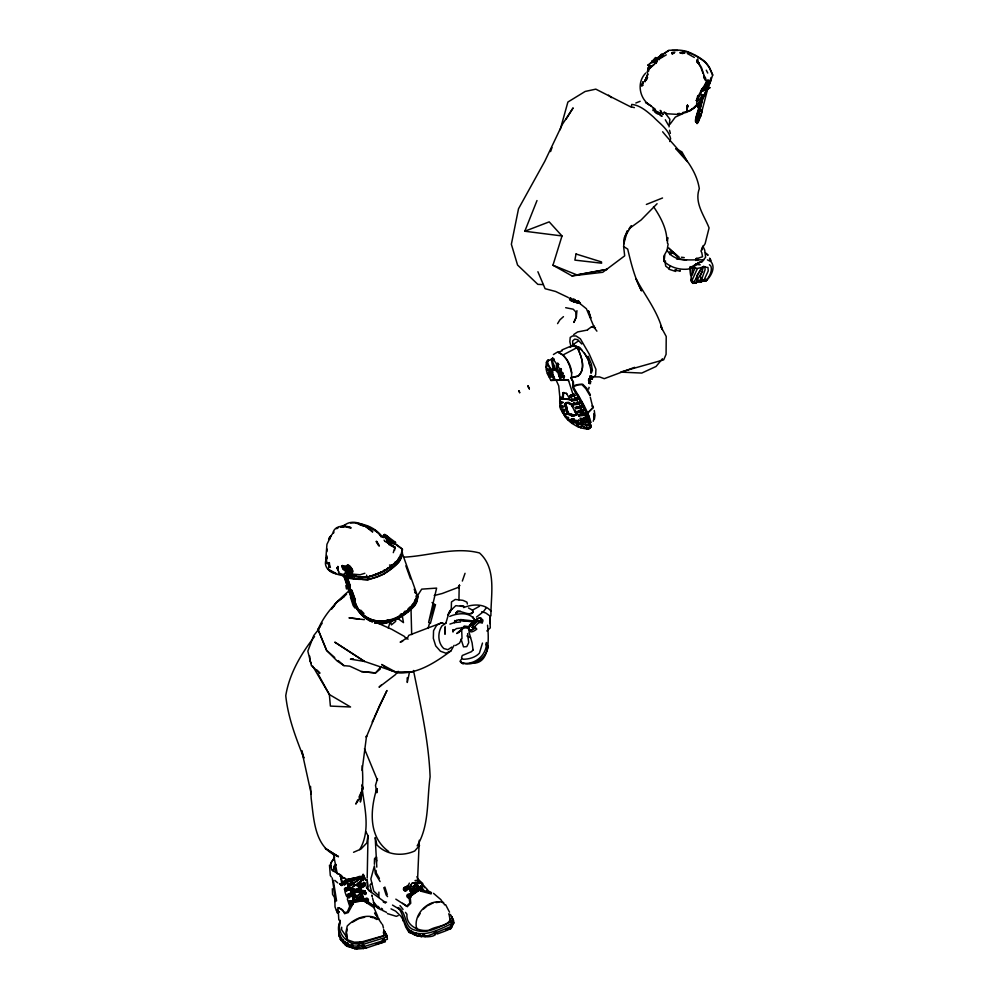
<?xml version="1.0" encoding="UTF-8"?>
<svg xmlns="http://www.w3.org/2000/svg" width="999" height="999" viewBox="0 0 999 999"><rect width="100%" height="100%" fill="white"/><g stroke="black" fill="none" stroke-linecap="round" stroke-linejoin="round"><path stroke-width="1.5" d="M378.883 897.164L378.896 892.119M404.595 888.898C405.369 891.97 411.051 886.425 411.276 884.24M349.188 896.515L347.989 897.289L348.239 895.092M376.611 860.539L376.635 857.117M366.034 893.568L364.835 891.033L363.424 891.52M365.946 831.792L368.007 835.751L367.195 878.034M473.064 650.174L472.102 642.844L468.893 631.78M348.576 897.239L361.65 887.949M360.826 877.159A2.098 0.862 56.4 0 0 361.413 879.095L361.913 879.744A2.098 0.862 56.4 0 0 363.286 880.431L363.062 878.72M704.77 88.249L704.894 87.575L702.097 91.021L701.198 90.522L706.718 81.843M589.535 382.979C588.536 384.727 591.221 379.895 588.911 383.266L589.972 383.341M589.772 383.466L589.71 383.179M354.907 885.089L362.075 886.937L364.548 885.926M552.934 370.542L551.423 372.365L552.672 370.105M556.593 363.936L557.779 363.299L556.843 369.892L555.719 370.592L556.593 363.936L554.245 360.651L552.41 359.815L553.683 358.728L552.609 358.142L551.298 359.303L553.321 370.017L555.057 369.255M581.955 414.11L581.98 412.262L584.253 410.227L583.678 409.14L582.005 410.839L576.748 411.426L577.385 412.737L581.98 412.262M582.005 410.839L581.243 407.979L582.529 406.406L581.893 405.294L580.631 406.718L574.937 407.38L575.636 408.603L581.243 407.979M360.864 884.14L361.089 879.12L359.99 876.21M380.769 536.65L383.429 537.487L385.527 535.739M420.816 887.474L421.765 889.035L422.427 888.735L420.741 886.101L420.392 887.636M383.628 929.707C387.624 936.7 386.9 934.927 387.412 939.26L384.24 940.259L383.179 942.382L376.148 943.568M364.298 891.458L365.035 890.871L350.449 888.573L356.044 889.759M490.909 615.908C490.721 595.042 497.015 568.656 479.508 552.959C454.632 546.416 428.721 556.093 403.521 557.18M368.219 577.847C368.544 579.083 367.332 577.834 368.519 578.458M343.281 882.666C343.469 880.881 346.403 880.731 346.004 882.829M364.398 891.857L364.523 891.058L358.841 890.271M655.444 61.463L655.581 57.555L657.729 58.641L655.444 61.451L653.821 61.838M589.46 382.605L589.335 383.391L590.521 383.616M690.496 267.807C691.97 284.365 689.385 270.741 690.109 266.583M333.329 870.766L334.603 865.084M589.947 427.46L591.046 426.91C588.299 412.287 578.371 400.174 572.964 386.488L573.001 381.818L570.891 377.872L578.209 376.211C586.138 368.668 581.443 356.256 577.422 347.889L573.151 345.117L570.279 347.377M360.764 793.181L360.389 802.047C363.024 789.984 363.174 778.096 362.137 765.684M561.026 405.182C557.242 409.041 569.13 407.093 559.752 405.382L560.389 400.949M561.126 397.04L559.815 398.589L559.677 401.448C563.274 401.66 562.812 404.92 559.702 402.797M449.912 624.088L454.545 622.577L454.707 620.504M588.361 380.07L591.008 381.843L588.811 381.78C590.484 383.329 589.26 380.307 589.497 382.292M697.577 63.099L697.801 58.891M419.268 840.259L417.619 878.745M697.252 62.338L697.402 59.54M341.695 927.209L341.558 929.632L346.753 937.287M352.21 884.552L347.502 883.678L347.153 881.33M580.444 303.471L578.783 303.122L578.858 301.735M577.822 301.536L577.747 302.897L576.011 302.522L579.245 302.759M692.707 267.657L692.544 274.713M697.814 119.98L697.789 120.991L701.223 114.323L698.151 121.066L697.889 118.893L703.284 96.379M345.854 585.551L346.466 588.985M347.065 889.497L346.016 890.296L345.429 889.122M348.027 889.51L346.466 891.408L344.455 889.435L345.342 887.674L347.802 888.773M402.522 549.512L401.498 554.632A37.65 18.856 -20.3 0 1 398.826 559.577A49.438 24.763 -20.3 0 1 392.07 565.809L391.883 565.958A49.126 24.6 -20.3 0 1 384.69 570.966L383.504 571.678A37.65 18.856 -20.3 0 1 375.699 575.024L366.845 577.709L342.732 575.611L345.005 573.201L348.551 573.663L348.738 572.539L345.055 569.867M402.447 552.459L401.461 557.342A36.726 18.394 -20.3 0 1 398.863 562.15A48.626 24.351 -20.3 0 1 383.916 573.963M346.228 578.059L355.194 602.21C365.447 634.477 410.901 620.741 417.12 594.817L402.023 552.547M346.491 577.847L355.032 602.422C361.451 621.341 384.64 627.097 400.05 615.621C407.305 610.926 418.032 603.821 417.12 594.817M417.669 596.353L417.195 599.537M418.094 596.266L416.783 601.947A36.289 18.169 -20.3 0 1 414.51 605.956A48.626 24.351 -20.3 0 1 399.563 617.757M450.162 920.841L451.81 923.538L453.271 922.277L453.621 920.653L451.623 916.483L451.798 917.831M444.78 631.53L445.179 626.373M348.089 897.277L347.952 895.004M364.91 883.715C361.338 883.341 361.051 889.26 364.76 885.838L364.91 883.715L363.062 883.428L364.235 883.74L362.15 884.814L357.567 883.591M702.26 95.492L698.426 100.849L697.364 101.086L696.44 100.612L698.713 96.965L696.415 100.512L697.04 100.924L698.264 97.215L696.415 100.512L697.876 95.592L697.752 96.366M377.16 788.598L376.835 792.744L375.499 785.364L377.485 778.708M404.67 888.623L405.269 887.549M392.07 567.694L391.408 566.895M706.892 84.241L707.667 82.018A7.268 1.573 -60.8 0 0 707.504 81.468L706.892 81.743M697.215 123.564L696.615 120.904L703.396 95.979C698.176 109.99 693.019 139.148 702.272 111.026L701.86 109.79M339.548 925.374L339.997 920.154M363.686 886.413A1.961 0.937 -89.6 0 0 364.623 885.539L364.348 883.416L363.698 884.839M346.928 942.994L347.714 946.44L355.219 948.738L348.788 946.353L348.064 943.281L346.928 942.994L347.714 946.44L346.765 946.09L345.629 945.216L344.817 941.657M576.947 310.652L576.348 316.858L573.901 322.377L576.348 316.858L575.711 311.825L573.201 309.203L565.684 307.704M364.71 891.745L364.585 891.245M376.461 862.149L376.598 860.426M326.873 551.66L327.123 549.088M537 200.549L524.8 231.244L549.2 221.865L562 235.951L552.959 265.235L571.952 275.886L602.709 272.302L624.687 255.844L623.626 246.553L624.587 237.225L627.222 230.919M664.747 255.432L664.085 261.376C670.267 267.42 679.545 270.042 688.049 269.118C693.343 268.044 696.503 262.749 701.71 261.863L705.619 257.28L704.707 250.112L702.772 245.966M473.676 628.596C477.51 626.773 470.217 628.92 472.527 626.286A6.194 2.06 -44 0 1 476.436 621.74L477.934 620.679L480.744 621.066L481.118 620.142A8.242 2.747 -44 0 0 476.261 619.63A8.242 2.747 -44 0 0 468.906 628.184A8.242 2.747 -44 0 0 473.763 628.696M472.452 627.322L472.839 626.273A5.869 1.948 -44 0 1 476.535 621.977L477.934 620.679M551.423 372.365L545.879 367.22L546.428 362.275L547.827 360.139L548.638 360.664M557.854 370.766L558.004 369.43M669.043 126.873L669.892 119.218L664.447 112.175M343.094 568.194L343.044 567.057A1.661 0.787 51.7 0 1 343.731 567.132L349.388 571.191L353.459 575.899L351.623 577.097L349.413 575.699L348.102 574.063L348.738 571.703L343.094 567.632A1.661 0.787 51.7 0 0 342.407 567.557L343.181 569.48L348.226 572.976L348.738 572.539M384.091 535.027L384.265 534.465A1.661 0.787 51.7 0 1 384.952 534.54L395.542 542.37L394.031 543.818L391.009 542.869L389.185 541.558L389.31 540.459M374.488 858.715L374.4 864.297M562.337 398.826L563.099 398.489L563.736 392.482L562.912 392.782L562.337 398.826L571.166 399.762L571.628 400.999L576.748 400.212L577.747 399.15L576.923 398.014L574.388 398.414M338.811 920.029L338.311 911.725M416.133 596.453L416.233 595.666M655.581 57.555L652.06 61.426L652.522 60.639M703.733 90.21L704.22 89.498M704.22 89.585L703.983 89.723M706.231 88.187L706.38 87.775M697.402 282.005L695.916 283.142L692.819 283.341C688.398 278.709 693.181 272.44 695.279 267.819M339.323 925.748L339.298 925.436M589.472 382.192L589.86 383.154M362.075 878.059C360.09 878.97 366.009 880.631 361.838 878.121L348.127 881.155L343.831 884.09L343.194 882.429L346.753 879.62L362.35 876.335L363.374 877.871L362.949 879.52M459.203 585.327L458.941 599.887M589.01 382.992L589.797 377.073M345.679 890.771L344.505 888.698L346.353 890.371L345.592 890.821L349.375 889.51L361.051 881.118L360.352 878.521L345.604 888.635M360.627 885.214L361.401 891.195M340.222 921.14C333.216 935.014 348.414 951.51 363.087 944.392L363.374 942.307L385.814 935.239L384.066 930.419M487.537 625.237C488.811 638.224 490.634 665.809 470.292 663.036M339.235 927.671L339.185 936.15L339.448 936.925L339.273 934.415L340.272 939.285L341.695 940.221L340.272 939.285M591.046 426.91L590.634 424.687M418.981 882.791L418.456 882.292L419.443 882.154L412.525 882.829M578.633 300.761L578.384 302.272L577.684 302.185L572.327 301.298L572.539 299.862M343.756 882.866L343.993 884.877M561.563 379.508L560.339 379.632L559.49 377.297L563.473 377.46L564.423 376.71L563.96 375.574L559.09 376.161L563.074 373.626L562.549 372.465L558.566 374.625L561.426 369.892L560.789 368.569L558.678 371.853L557.629 372.565L556.768 371.466L557.479 365.184L558.691 364.398M572.327 301.298L570.441 300.487L570.429 298.514M362.088 770.429L366.558 735.888L366.271 737.237L379.558 705.556L386.963 690.509L374.338 717.432M589.31 382.405L589.934 378.296M703.771 266.171L700.424 275.761L700.686 278.109L701.335 280.157L705.719 281.206C710.739 276.798 716.083 267.757 710.951 261.626L707.404 259.865M349.138 567.582L349.425 568.156A7.268 3.434 51.7 0 1 350.374 569.505A2.785 1.311 51.7 0 1 350.949 571.578L350.811 571.74A2.135 1.011 51.7 0 1 349.538 571.416L348.688 568.656A2.26 1.061 51.7 0 0 347.59 567.295L341.833 565.983L346.853 566.171A2.21 1.049 51.7 0 1 347.864 566.121A3.097 1.461 51.7 0 1 349.338 567.27L349.8 567.832A8.317 3.934 51.7 0 1 350.886 569.38A3.834 1.811 51.7 0 1 351.673 572.24L351.636 572.39A3.172 1.498 51.7 0 1 349.538 572.09L350.274 570.604L349.425 568.081A2.26 1.061 51.7 0 0 348.738 567.12M386.975 541.982L387.849 540.484L385.602 536.95A1.486 0.699 51.7 0 0 385.015 536.925M659.352 59.378L661.475 55.619M449.15 914.797L450.499 922.027C439.61 926.722 427.584 934.302 415.384 930.206C403.134 927.709 407.704 912.337 397.977 907.504C405.057 915.184 403.047 929.445 414.81 932.804M665.621 261.139L664.085 261.376L663.773 256.231L667.095 250.225L668.144 243.906M368.007 835.751L366.808 842.956L360.914 849.075L353.559 852.284M560.189 129.708L567.894 102.035L585.164 91.458L595.816 89.148L630.307 106.681L634.402 107.63M486.051 644.979L486.476 642.519C486.975 655.456 474.026 665.933 461.376 662.886L460.015 661.363L461.563 659.028M406.493 889.659C407.717 888.81 403.658 891.345 405.032 887.786L404.383 888.223L405.382 890.946L403.596 889.61L403.908 887.861L405.119 889.809L404.295 889.36L404.72 888.099M385.052 537.462L385.789 536.875M591.158 376.86L590.933 377.597M591.008 378.159L591.708 375.874L591.171 377.098M342.557 575.124L366.67 577.235L375.524 574.55A37.65 18.856 -20.3 0 0 383.341 571.203A49.438 24.763 -20.3 0 0 391.72 565.471L391.895 565.322A49.126 24.6 -20.3 0 0 397.864 559.927L398.651 559.09A37.238 18.644 -20.3 0 0 400.986 554.969L402.347 549.025L394.118 542.832M346.69 932.242L347.24 929.257M359.74 885.052L360.314 881.88M697.639 97.003L697.739 96.016M661.026 58.029L660.789 57.443M706.493 83.404C705.506 82.218 707.105 84.703 707.866 82.018M353.921 902.259L348.214 912.587L344.742 913.586L342.819 910.451L338.986 908.116M365.01 885.464L365.11 884.727A1.811 0.862 -89.6 0 0 364.747 882.916L363.986 882.517A2.11 1.011 -89.6 0 0 362.974 883.453L362.837 884.19A1.961 0.937 -89.6 0 0 363.261 886.213L363.624 886.488M459.39 585.264L458.853 587.999L459.54 585.314M664.647 262.3L664.884 261.151L665.709 266.109L668.206 268.069M330.632 863.598L334.478 857.304M631.243 106.868L631.768 104.408C640.272 105.257 647.277 111.663 653.533 117.033C659.877 123.751 668.368 129.046 670.616 138.586L669.805 141.546M698.239 117.32L698.588 115.747M409.278 673.126L407.28 682.479L407.18 677.846M376.723 788.773C370.142 810.164 368.356 836.95 388.698 851.51M662.025 57.38L662.187 56.531A7.268 1.573 -60.8 0 0 662.025 56.094L661.213 56.606L661.8 55.22A3.571 0.774 -60.8 0 1 662.787 54.758A8.816 1.898 -60.8 0 1 662.986 55.295A4.321 0.937 -60.8 0 1 662.812 56.331M340.01 921.89C336.151 934.664 350.849 948.788 363.374 942.307L355.057 942.457L348.139 940.084L346.553 938.198L345.941 932.204L347.252 926.023C355.082 917.694 368.756 912.611 378.996 919.642L381.905 923.963M696.84 116.771L696.578 120.392M337.887 911.076L339.21 911.862L337.887 911.076L337.425 913.161L335.027 906.93L334.89 901.485M590.259 377.285L592.132 379.108L592.844 377.41L591.133 376.373C588.623 381.918 593.019 375.512 589.797 376.273L591.346 376.498M701.036 99.076C702.222 100.812 692.232 123.539 696.503 122.228M387.999 542.482L395.017 547.19L393.294 552.659M394.568 550.412L395.017 547.19M641.62 85.852L643.031 81.706M450.424 919.205C447.552 926.672 435.439 925.961 429.245 930.169C419.443 932.142 405.781 925.811 406.943 914.26L405.469 912.349M401.735 554.932L401.099 557.167M574.437 390.509C569.23 384.84 579.033 384.215 582.679 384.228L586.675 388.249L590.397 394.93M486.913 650.474L488.086 645.516C487.887 657.979 471.366 668.331 460.839 662.012L463.111 663.748L460.839 662.012M445.791 623.401L449.1 612.25L451.848 608.878L449.138 613.361M701.061 251.76L702.197 247.315M642.881 82.505L642.007 85.852L643.106 82.193M654.058 64.523L651.086 66.908L648.076 65.222L652.035 61.751M647.227 72.253L648.963 65.609L647.464 72.49M648.526 71.379C650.736 60.127 651.573 70.804 648.401 67.757M651.086 66.908L657.055 61.938M698.363 95.954L701.61 89.81M702.097 91.021L706.643 83.816M701.398 99.163C702.597 100.799 692.582 123.739 696.877 122.29M697.552 115.285L698.713 110.852M699.487 107.88L700.649 103.421M706.842 81.793L707.28 80.607A3.571 0.774 -60.8 0 1 708.266 80.145A8.816 1.898 -60.8 0 1 708.453 80.682A4.321 0.937 -60.8 0 1 708.466 80.832M701.635 95.117L704.158 96.528L706.256 92.02M709.115 83.416L700.436 116.958M345.929 890.633L344.98 889.447M428.096 628.421L429.595 622.777M418.219 880.943L418.519 880.032L415.022 880.569M590.909 377.385L591.72 376.71M590.559 422.315L589.123 424.9L586.401 425.586L582.454 423.963L582.242 423.077L586.163 424.837C588.011 425.349 592.257 421.153 589.61 422.04M667.657 237.862L667.432 243.207M695.828 260.502L696.44 258.192M692.819 283.341L691.296 280.694L691.92 278.396M430.369 623.488L435.514 604.595M667.719 237.7L666.92 240.634C666.758 228.359 660.239 216.521 653.508 206.593M627.347 231.094L623.763 243.931L624.587 237.225L631.43 225.799L629.582 227.735M364.76 893.368L364.635 894.018M345.766 882.829C340.921 883.615 359.44 877.871 361.388 878.271L361.9 876.485L346.99 879.57L343.194 882.429M362.35 876.335L362.325 878.895L361.913 878.208M367.545 901.385L367.857 900.286L353.908 901.96M419.031 889.859L421.403 891.32L431.019 893.855L431.406 892.619L426.96 890.259M482.48 643.081L479.408 653.171C475.262 657.529 468.918 659.253 463.037 659.253L461.538 657.642L462.275 655.506L471.628 651.598L473.176 649.55M365.197 891.395A2.11 1.036 68.2 0 1 365.834 893.668L364.935 892.132M584.253 419.73L587.362 417.757L587.2 415.709L586.226 417.632L583.778 418.756L580.057 418.194L580.731 419.168L584.253 419.73L585.327 421.628L587.687 420.841L589.385 418.668L588.211 421.453L585.551 422.527L582.405 421.828L581.83 420.854L585.327 421.628M344.817 883.453C345.242 879.145 343.781 886.475 343.419 882.392M349.95 890.259L365.472 893.156L365.671 894.205A2.11 1.036 68.2 0 1 364.473 894.155L364.023 893.63A2.11 1.036 68.2 0 1 363.624 892.869M343.606 568.881L342.957 568.718M343.319 882.554L343.556 881.817A2.085 1.399 -81.4 0 1 345.017 880.793L345.492 881.031A1.973 1.311 -81.4 0 1 346.004 883.016L345.766 883.765A2.085 1.399 -81.4 0 1 344.305 884.777L343.256 883.328M345.167 883.241L345.142 882.179M709.677 81.831L711.051 77.51M388.236 628.021L390.522 621.003L391.396 624.912L395.654 621.39L395.604 618.344M351.436 902.497L350.199 903.108L350.137 901.56M699.775 115.06L700.162 113.911M465.047 573.301L462.337 581.056M351.673 571.053L351.548 571.153A2.135 1.011 51.7 0 1 350.274 570.829L349.513 571.378M347.977 895.279L348.151 894.317L353.746 891.208M366.883 901.498L367.257 900.411L354.083 901.91L350.075 903.745L348.938 902.247L353.746 900.186L366.945 899.125M701.535 90.572L701.073 91.059M349.5 896.44L348.139 896.977L349.076 896.727M644.78 81.506L647.714 73.851M415.372 599.425L415.322 599.587A36.151 18.107 -20.3 0 1 415.01 600.374M416.745 600.961L416.371 601.935A35.939 17.994 -20.3 0 1 415.147 604.32M406.406 889.597C404.333 890.658 406.593 889.285 405.781 890.234M456.268 613.723L456.993 611.625L455.606 613.398L457.904 611.788C462.949 610.714 468.893 616.395 473.201 612.15L472.539 610.189L468.469 607.941M410.701 896.965L411.65 894.23L410.264 897.589L410.751 903.258L407.367 906.543L395.829 899.15M415.834 882.929L413.948 886.563L416.446 886.288L417.37 883.615M646.64 79.62L646.915 78.896M550.574 151.586L552.01 147.577M711.288 79.433L704.158 96.528M709.665 84.041L712.749 74.838L709.627 67.795A37.65 28.609 14.2 0 0 705.119 61.776A49.438 37.562 14.2 0 0 696.403 55.819L696.166 55.694A49.126 37.325 14.2 0 0 687.587 51.736L686.238 51.249A37.238 28.297 14.2 0 0 679.245 50.137L668.768 50.287L655.981 58.779M645.129 81.506L647.964 74.163M333.491 533.204L333.991 531.992M645.079 81.643L647.027 76.299L645.304 80.045L646.877 77.872M348.114 566.096L347.39 566.683A1.486 0.699 51.7 0 1 347.889 566.645L349.051 567.694M385.077 537.35L387.038 538.411A7.58 3.571 51.7 0 1 388.136 539.722A3.084 1.461 51.7 0 1 388.773 542.032L388.599 542.245A2.435 1.149 51.7 0 1 387.15 541.87L387.15 541.87M416.108 886.475L417.082 883.89M359.727 849.625C370.741 830.669 364.672 808.703 362.125 788.248M659.877 56.718L655.282 62.912L656.181 63.412M436.088 930.618L437.212 933.978L444.455 931.343L450.786 928.658L452.347 924.187L451.186 928.096L447.777 928.845M334.503 867.369L334.94 866.27M400.162 555.432L400.487 554.632M327.173 558.029C322.178 564.922 328.659 572.552 335.814 573.638M481.031 620.042L480.744 621.066M480.719 619.442A8.579 2.86 -44 0 1 482.779 621.428L482.217 622.802L480.819 621.341L481.368 619.979A8.579 2.86 -44 0 0 476.311 619.442A8.579 2.86 -44 0 0 468.668 628.346A8.579 2.86 -44 0 0 473.713 628.883L475.412 627.634L476.81 629.095L475.124 630.332A8.579 2.86 -44 0 1 470.067 629.795M696.84 123.489L699.35 119.843M409.34 883.104L408.466 885.164L404.57 888.099M659.165 57.592L660.239 55.794M660.064 58.092L660.851 56.756M706.743 83.591L705.444 83.741L706.78 81.231M701.423 250.512L702.334 248.389M330.756 863.036L334.565 857.791M706.493 90.197L702.821 98.139L701.785 97.665M358.291 945.391L359.615 942.394L363.374 942.307M701.598 267.72L694.442 281.431L691.495 281.606L697.165 269.031M353.584 901.385L349.737 906.318L347.39 911.812L344.518 912.849L342.295 909.689L338.898 907.754L337.824 907.716L338.037 910.164M326.436 558.99L327.123 558.429L326.685 555.519M654.47 62.2L655.169 60.652L654.532 60.277M705.157 90.484L707.317 86.451L709.727 87.775L706.63 90.097L704.495 90.135L705.469 89.386M357.717 799.849L355.781 804.07L358.953 799.45L362.887 788.598L362.1 784.552M359.016 797.04L362.887 788.598L362.237 785.676M557.629 372.565L560.789 368.569M364.86 893.68L365.01 893.431M705.843 85.439C707.429 86.938 708.341 82.268 706.068 82.992M364.098 885.176L364.173 883.953M364.697 885.064L363.823 885.626M384.24 940.259L384.228 939.06L382.804 939.547L381.818 942.831L365.459 948.288L364.023 945.529L362.1 945.591L363.611 948.538L364.785 947.639M707.155 83.242L706.181 82.892M702.534 266.82L697.19 275.112L696.49 278.134L697.889 281.706L700.823 282.267L703.995 280.17M345.167 577.172L344.455 577.822L367.782 579.632L376.024 577.11A36.376 18.219 -20.3 0 0 383.554 573.901A48.314 24.201 -20.3 0 0 391.708 568.306L391.895 568.169A48.314 24.201 -20.3 0 0 398.476 562.1A35.939 17.994 -20.3 0 0 400.724 558.129M378.621 623.201C365.372 622.402 389.335 624.562 391.67 620.916A36.376 18.219 -20.3 0 0 399.2 617.694A48.314 24.201 -20.3 0 0 407.355 612.112L407.53 611.962M702.459 98.052L704.307 94.256M697.727 117.595L696.34 117.008M652.222 60.964L651.748 62.225M380.369 668.93L375.562 672.939L361.488 671.565L349.762 666.171L343.981 665.646L337.138 660.976L326.636 650.461L318.032 629.495C324.438 614.223 336.114 602.01 348.476 591.346M372.165 721.965L373.763 718.743M707.03 83.866L707.167 83.741A3.084 0.662 -60.8 0 0 707.816 81.668L708.054 81.468A3.097 0.674 -60.8 0 1 708.803 80.969L708.928 81.069A8.317 1.798 -60.8 0 1 709.103 81.581A3.834 0.824 -60.8 0 1 708.291 84.153L708.166 84.415A3.659 0.787 -60.8 0 1 706.83 86.601M707.929 84.366L708.566 82.418A7.268 1.573 -60.8 0 0 708.403 81.98L708.016 82.03M335.876 865.284L336.263 864.497M660.851 57.218L659.964 58.367L659.065 57.855L659.815 57.005M392.12 566.982L391.233 567.357M704.794 93.681L706.206 90.909M391.733 567.457L391.733 566.858M707.13 85.577L706.393 86.813A3.172 0.687 -60.8 0 0 706.643 86.588M581.131 424.5C582.392 423.913 580.244 423.876 580.294 420.229C579.432 420.067 573.776 422.952 573.888 418.981M581.193 424.612L576.66 423.688L573.888 421.378L574.487 420.242L577.647 422.739M575.561 420.929L576.923 420.304M578.021 421.091L578.633 419.942M591.158 377.734L591.308 376.673M659.565 56.731L660.576 55.107M660.464 57.23L661.138 56.094A7.268 1.573 -60.8 0 0 661.126 55.582L660.739 55.644M706.842 83.117L708.179 81.106A3.571 0.774 -60.8 0 1 709.165 80.644A8.816 1.898 -60.8 0 1 709.352 81.181A4.321 0.937 -60.8 0 1 708.266 84.44A3.172 0.687 -60.8 0 1 706.93 86.276M590.759 376.561L590.172 377.61L590.759 376.561L589.797 376.273M588.236 428.958L589.335 426.898M413.598 886.787L415.984 882.329M408.816 897.564L420.891 888.885M358.092 579.308L362.974 579.408M345.417 889.46L345.254 890.134M593.256 421.241L594.917 415.434L594.268 410.477M590.884 373.239L592.407 370.492L591.358 363.998L588.136 356.243M347.902 896.34L347.802 895.404M329.583 539.26L330.319 537.974M389.135 539.622A3.084 1.461 51.7 0 1 389.51 541.458L389.335 541.658A2.435 1.149 51.7 0 1 387.887 541.296L387.874 541.77A3.172 1.498 51.7 0 0 389.972 542.07L390.022 541.92A3.834 1.811 51.7 0 0 389.235 539.06A8.317 3.934 51.7 0 0 388.136 537.512L387.687 536.95A3.097 1.461 51.7 0 0 386.213 535.801A2.21 1.049 51.7 0 0 385.202 535.864L385.09 535.689M450.337 610.751L448.076 614.735L450.337 610.751L455.819 605.656L463.761 606.58M353.396 658.853L350.437 659.153L364.548 661.45L396.079 672.215L381.693 664.472C403.371 683.878 432.167 664.947 450.949 650.886L454.12 645.317M368.868 620.104C352.51 611.126 349.975 590.546 343.644 574.887L343.494 575.112C349.488 591.283 353.609 615.509 372.415 621.653M578.221 421.815L577.01 423.901L577.584 422.34M353.371 578.896L354.183 578.009M558.628 373.464L559.003 372.814M590.446 381.743L589.135 380.694L590.646 379.195M418.581 882.841L418.444 882.392M417.157 845.866C429.508 825.499 426.848 799.899 430.107 776.847C428.708 740.896 420.604 705.631 413.499 670.479M704.095 95.067C700.386 101.723 695.229 107.842 688.398 111.438L693.356 108.179L698.351 103.122M570.491 421.366L570.766 422.465L573.563 421.803L574.612 422.689L571.765 423.289L571.54 422.127M660.089 56.456L660.901 54.72A3.571 0.774 -60.8 0 1 661.887 54.258A8.816 1.898 -60.8 0 1 662.075 54.795A4.321 0.937 -60.8 0 1 662.037 55.345M706.468 82.343L706.805 81.718M418.057 916.92L420.117 913.561M557.579 323.626L559.877 319.892L563.461 316.633M565.909 119.455L573.139 107.892L562.387 124.326L544.78 161.301L518.518 208.754L511.363 244.268L517.557 265.022L537.837 284.365L543.381 284.603M558.329 373.951L561.413 369.867M707.304 85.477L707.767 84.665M707.554 85.127L708.066 84.241A3.084 0.662 -60.8 0 0 708.716 82.168A7.58 1.636 -60.8 0 0 708.553 81.718L707.791 82.243M416.733 596.965L421.69 589.148L436.613 588.099L428.633 622.327L434.503 604.283L432.043 602.534M690.321 267.857L693.418 267.52L694.53 265.771L699.288 262.4L701.548 262.138L703.721 259.977C691.395 259.016 674.5 263.237 667.095 250.225M704.882 266.696L705.082 269.742L701.335 280.157L703.845 280.482L708.241 270.891L707.966 267.457L703.758 267.07L697.389 268.406L693.418 267.52L696.253 263.674L693.418 267.52M707.442 82.717L707.929 81.618A7.58 1.636 -60.8 0 0 707.654 81.206L706.967 81.518M573.888 421.378L571.003 419.543L571.515 418.743M450.462 611.026L451.848 608.878L450.274 610.601L451.248 609.552L451.473 601.935L455.307 599.45L462.937 600.349L466.933 602.135L467.357 604.02M573.438 419.842L573.751 418.881M645.741 73.052C636.763 82.13 639.16 97.29 648.888 104.658L646.815 102.872L655.456 109.403M410.901 895.154L409.378 897.502L409.802 903.108L406.406 906.318M385.002 536.938L385.202 537.562A2.26 1.061 51.7 0 1 386.301 538.911L387.162 541.67A2.135 1.011 51.7 0 0 388.424 541.995L388.574 541.845A2.785 1.311 51.7 0 0 387.987 539.76A7.268 3.434 51.7 0 0 387.038 538.411M333.629 606.63L336.176 602.722L346.578 594.243M670.416 265.709L668.781 269.168L675.699 271.453M334.727 657.542L326.636 650.461L318.032 629.495L322.227 623.126M646.803 77.797L645.354 79.995L647.589 77.447L645.916 79.508M705.868 87.462L705.931 87.375A3.659 0.787 -60.8 0 0 706.206 87.225M703.608 245.941L705.107 243.719L709.078 227.934C704.183 215.372 694.155 202.859 699.3 188.674C695.704 165.372 676.785 149.101 662.637 131.768M574.9 422.015L575.611 420.954M580.606 421.091L581.143 420.304M348.713 578.384L358.216 579.083M706.618 81.681L705.269 77.298M576.66 423.688L577.397 422.614M331.693 609.103L336.176 602.722L344.493 596.44M368.356 578.546L367.682 578.171L368.344 578.046M417.907 888.648L412.649 888.548L411.051 890.833L412.05 892.719L409.053 895.004M412.3 888.785L410.701 891.046L411.663 892.769L421.478 886.662L422.427 888.735M339.148 571.865L338.424 572.976L344.443 574.937M585.039 415.222L586.176 413.673L585.576 412.637L582.38 414.985L578.121 414.91L578.821 416.034L585.039 415.222L586.226 417.632M364.023 883.69L363.886 883.578A1.548 0.737 -89.6 0 1 364.535 883.041L364.797 883.241A1.436 0.687 -89.6 0 1 365.11 884.727M353.259 602.372L353.971 601.71M412.05 892.719L414.947 888.673M451.186 928.096L452.023 926.947M702.684 271.204L696.952 280.132L699.65 280.619L700.823 282.267L702.921 280.482M670.067 124.163L675.336 117.083L683.116 113.499M411.663 892.769L414.61 888.86M452.834 924.2L453.883 922.814L452.497 918.618L453.071 922.739M564.585 403.971L567.407 402.972L571.303 404.732L576.648 414.86L573.101 416.358L567.42 414.061L564.535 404.033L565.784 403.134M565.509 403.334L567.794 412.187L566.945 412.974M562.3 411.413C561.575 413.661 567.494 416.833 566.083 413.873L563.299 413.474L563.96 412.162M364.523 891.058L364.535 891.682M584.615 417.37L587.362 417.757L588.011 416.121M562.637 412.025L563.236 411.238M318.032 629.495L319.855 627.135M571.003 419.543L573.701 418.818M587.4 417.694C589.273 414.822 587.225 419.23 586.888 416.758M586.713 418.593L587.687 420.841L589.385 418.668M707.329 85.315L706.855 86.014M578.821 416.034L580.269 414.185M698.151 280.307L695.916 283.142L694.442 281.431M319.305 628.533L313.723 635.589L307.829 651.123L311.451 665.734L319.942 673.214L316.92 670.054M570.641 377.934L578.146 375.886C586.213 369.168 581.518 357.043 578.084 349.101L579.145 347.752L576.972 346.616M661.425 56.219L661.288 56.506A3.084 0.662 -60.8 0 0 661.438 55.782A7.58 1.636 -60.8 0 0 661.276 55.32L660.514 55.857M706.892 81.281L707.155 80.969A3.097 0.674 -60.8 0 1 707.904 80.469L708.016 80.569A8.317 1.798 -60.8 0 1 708.204 81.069A3.834 0.824 -60.8 0 1 707.779 82.767M486.014 608.204L483.341 611.738L476.486 617.107M568.206 413.174L567.42 414.061L568.206 413.174L573.888 415.459L573.101 416.358M590.272 397.14L592.882 407.629L586.775 413.848L593.381 407.467L592.607 405.731M333.604 867.794L334.915 866.183M701.198 90.522L703.059 88.224M662.437 358.753L656.056 366.471L641.758 373.064L620.554 372.103M371.69 882.991L369.905 885.139L371.703 892.519L384.228 901.61L386.538 902.197M588.823 428.858L590.222 427.085M398.201 671.316L395.204 674.812L379.046 687.175L381.306 685.064M472.814 621.615L468.818 626.685L472.814 621.615L459.403 620.204M583.166 418.419L583.728 417.782L583.778 418.756M579.233 404.245L580.369 402.959L579.632 401.823L578.508 403.047L572.889 403.608L573.613 404.782L579.233 404.245L580.631 406.718M380.919 666.77L375.562 672.939L361.488 671.565M660.651 55.22L660.776 55.082A3.097 0.674 -60.8 0 1 661.525 54.583L661.65 54.683A8.317 1.798 -60.8 0 1 661.825 55.195A3.834 0.824 -60.8 0 1 661.738 55.882L661.363 56.419M661.55 55.732L661.675 55.582A3.097 0.674 -60.8 0 1 662.424 55.082L662.549 55.182A8.317 1.798 -60.8 0 1 662.724 55.694A3.834 0.824 -60.8 0 1 662.637 56.381M419.555 845.441L414.722 850.986C402.347 856.68 386.376 855.132 376.873 844.842L375.212 837.549L376.798 867.132M575.636 408.603L577.11 406.918M571.815 415.846L572.602 414.947M571.191 415.584L571.977 414.685M565.834 402.972L565.933 404.408M570.579 415.322L571.378 414.423M573.613 404.782L574.575 403.696L580.369 402.959M359.328 942.457L360.065 942.382L355.057 942.457M458.691 632.642L464.335 626.935M459.652 585.564L457.879 587.537L442.207 593.506L434.215 595.529M591.745 376.735L591.108 377.01M589.722 428.384L587.599 429.208L581.331 425.387L587.562 428.658L590.596 427.235L589.323 427.147M699.65 280.619L701.573 278.496M574.875 395.304L574.013 394.143C572.889 394.805 567.944 395.042 570.479 397.152L574.875 395.304L570.479 397.152M698.938 96.441L700.836 94.418L701.261 91.746M553.583 369.655L553.021 368.818M548.326 359.852C544.58 363.811 557.991 378.733 553.458 363.711M588.673 380.557L590.821 377.447L588.711 378.971M452.547 925.536L453.883 922.814M377.684 916.32L373.876 907.554L374.75 906.667L373.339 902.497M657.08 203.721L641.108 219.98L628.958 228.783M559.815 398.589L562.187 399.051M571.628 400.999L572.639 399.962L577.747 399.15M574.013 394.143L569.642 395.966M699.263 102.922L694.168 108.029L689.11 111.314M561.788 399.463L561.875 397.952M563.099 398.489L571.166 399.762L571.853 398.826L572.639 399.962M405.332 887.549L408.266 885.326M565.022 405.844L565.859 405.032M571.303 404.732L571.84 404.071M571.053 399.625L575.936 398.976L576.923 398.014M407.505 896.478L420.142 887.312M454.408 622.502L456.643 620.354L455.319 621.078L458.553 619.705M565.159 406.231L565.996 405.432M572.065 406.019L572.902 405.232M361.75 892.444L362.35 894.355L360.189 896.403L363.012 897.09L363.811 899.038L352.422 895.966M360.065 942.382L382.667 935.988L383.928 935.401L383.379 932.017M575.824 413.648L576.46 413.049L577.21 414.148L576.498 414.535M545.879 367.22L547.19 366.009M565.784 393.394L566.745 393.481L562.912 392.782M406.019 889.872L409.715 887.199L412.225 882.941L418.781 882.554M565.734 408.079L566.595 407.305M572.589 406.98L573.239 406.406M486.838 630.968L490.284 627.884L489.872 615.921L485.676 612.924L481.655 611.8M464.223 626.96L456.805 633.528L463.811 627.834M642.107 85.152L642.519 85.165M560.027 378.833L560.938 378.022M314.56 636.538C301.074 653.808 289.335 673.676 285.764 695.691C287.974 717.457 295.929 737.899 303.871 758.091L301.885 750.873M359.041 890.171L361.451 888.049M391.933 542.082L391.009 542.894L395.554 542.395M405.332 890.446L406.506 889.422M573.776 345.517L579.033 347.415M573.713 345.417L578.084 349.101L579.383 347.977L580.481 348.751L584.153 353.072M548.513 372.627L547.315 373.551L548.513 375.849L549.525 374.987M578.046 341.221L573.95 344.031M423.576 908.965L426.973 906.081M353.147 899.125L361.95 892.244L362.387 894.28L354.745 900.474M387.887 541.096L387.862 541.058A2.135 1.011 51.7 0 0 389.16 541.421L389.298 541.258A2.785 1.311 51.7 0 0 389.148 540.022M353.246 899.025L355.457 897.164M669.817 254.62L672.989 251.973M344.355 526.261L345.179 525.574M559.49 377.297L560.389 376.548L564.423 376.71M579.944 426.548L578.209 427.048L571.753 423.289M564.835 405.319L565.721 404.595M570.342 404.145L571.003 403.608L570.042 403.084M360.352 878.521L361.051 881.118L357.63 883.491L362.6 884.752L362.512 886.875L354.97 884.964C352.659 885.988 349.275 891.732 346.503 889.435M347.989 897.289L356.643 891.907M405.482 887.349L404.707 887.949M649.55 68.631L652.597 65.747M648.076 65.222L651.935 62.138M648.363 68.219L650.199 66.746M550.399 373.501C556.893 376.198 549.7 376.361 547.315 373.551M566.058 409.103L566.945 408.391M327.31 557.342L325.674 559.128L326.486 563.199M385.227 535.227L385.277 535.889M383.429 537.487L384.727 536.438A2.747 1.299 51.7 0 1 386.126 535.427A3.571 1.686 51.7 0 1 388.324 537.362A8.816 4.158 51.7 0 1 389.473 538.998A4.321 2.048 51.7 0 1 390.297 542.432A3.659 1.723 51.7 0 1 387.375 541.683L387.275 541.583M385.577 536.738L384.84 537.312L384.478 536.438A2.21 1.049 51.7 0 1 385.477 536.388A3.097 1.461 51.7 0 1 386.95 537.524L387.412 538.099A8.317 3.934 51.7 0 1 388.499 539.635A3.834 1.811 51.7 0 1 389.298 542.494L389.248 542.657A3.172 1.498 51.7 0 1 387.15 542.345M343.843 568.531L347.028 568.718M342.732 575.611L344.193 574.45M386.825 542.082L387.812 541.221M349.962 571.69L350.724 571.128M387.575 541.957L388.336 541.383M388.736 544.455L393.331 546.903M407.879 612.075L406.78 611.825M360.614 893.368L357.467 895.853L351.723 893.98M326.461 557.954L325.861 558.304L326.948 544.28L331.131 535.789L328.621 539.61L329.795 537.237L330.419 536.326L329.008 538.748L332.817 533.304C334.403 525.174 344.667 525.137 350.799 527.609L349.638 527.322M558.99 375.861L563.074 373.626M549.075 376.91L552.722 377.098L553.921 380.182L550.911 380.432L549.075 376.91L550.062 376.136L553.733 376.323L555.194 380.045L568.344 379.882L573.176 394.942M552.222 375.649L553.321 374.862M655.169 60.652C649.075 66.521 654.333 58.004 656.493 58.079L657.729 58.641M707.317 86.451C705.144 86.289 699.974 94.955 705.868 88.936L705.207 88.574M702.572 90.584L704.32 89.248M581.268 427.085C580.544 430.02 572.564 417.894 578.983 427.322M552.722 377.098L553.733 376.323M655.119 62.113L657.08 60.627M655.344 62.363L657.292 60.889M346.054 890.521L344.73 888.973L352.335 884.402L354.97 884.964M575.187 412.237L575.861 411.738M558.566 374.625L562.549 372.465M365.459 948.288L366.121 947.789M577.547 348.139L578.783 347.215L582.192 350.474M476.523 621.84L477.747 620.941M366.059 893.518L364.785 891.046L365.234 891.583M566.72 412.05L567.619 411.388M574.512 410.789L575.187 410.289M553.371 375.199L548.513 375.849M552.197 375.612L553.271 374.837M349.413 575.699L350.437 574.974M656.905 58.441L668.668 50.674M587.599 329.645L591.445 326.923L594.492 326.186M354.832 900.386L358.179 898.039M589.123 379.145L591.308 377.61M353.309 903.833L349.737 906.318L347.302 898.9M356.231 889.659L361.526 886.038M360.639 886.662L351.473 893.331L348.688 894.28M445.841 623.239L441.983 625.849C437.475 632.592 437.687 642.794 443.768 648.526L447.914 649.687L451.76 647.077M360.327 878.733L354.47 882.679L346.865 880.693M661.738 55.894L662.175 55.832A7.58 1.636 -60.8 0 1 662.337 56.281A3.084 0.662 -60.8 0 1 662.225 57.03M573.713 334.565L577.622 331.943L587.549 330.007M558.753 352.834L563.086 354.92L577.035 347.64M551.823 374.425L546.828 372.252L546.041 368.743L551.66 373.738L552.834 372.964L548.863 369.106M642.095 85.514L643.044 85.24M336.663 528.721L338.486 527.534M546.99 361.201L551.298 359.303M552.41 359.815L554.383 370.055L556.843 369.892M334.103 866.445L334.79 866.021L335.414 871.453M351.461 900.848L348.938 902.247M555.644 370.529L556.768 369.842M479.47 606.256L472.402 610.202M673.913 52.585L672.302 53.559L674.887 52.223M685.239 51.886L683.204 53.109L684.752 53.159L680.157 52.348M672.215 54.108L673.813 53.147M553.421 354.52L557.717 351.91C567.27 356.131 573.476 368.556 571.153 378.459L573.414 381.905L573.476 387.35C580.032 398.501 587.587 409.727 590.884 422.415M451.798 926.085L436.625 932.542M451.81 923.538C440.459 928.883 427.772 936.113 414.86 932.816M706.618 86.214L705.719 85.714M553.084 369.218L554.532 369.218L552.335 370.379L554.158 369.205M409.652 896.19L422.277 888.211L422.24 889.709L420.691 888.348M661.675 57.542L666.271 54.87M705.694 254.633L706.58 254.108L708.104 255.232L705.419 252.747M409.003 930.718L410.015 932.754L414.398 934.14M352.235 922.364L358.691 918.618L364.66 917.257M482.217 622.802L479.27 622.489L477.947 623.426A5.869 1.948 -44 0 0 474.25 627.734M455.532 645.479L459.428 643.219L462.013 638.349L461.663 629.395M691.77 266.696L699.288 262.4M554.545 369.305L553.296 370.017L554.532 369.218M699.874 105.37L700.062 106.643M565.946 402.872L568.968 402.447M345.192 888.86L346.129 888.573M419.38 888.635L418.818 886.463L408.429 886.55M428.196 905.444L433.141 902.884M561.925 349.95L571.603 345.854M340.721 527.022L345.404 524.75L343.943 525.674C352.697 518.006 365.534 524.775 372.677 531.58M444.468 623.788L441.683 622.777L436.725 625.124L433.554 630.694L433.329 638.349L435.714 645.916L440.434 651.223L446.004 653.221L450.949 650.886M362.949 874.337L365.622 880.107L366.883 879.482M635.826 103.009L640.122 101.299M421.903 887.025L420.904 886.887M679.72 113.374L677.647 113.636M634.665 367.32L604.258 378.671L599.575 376.923L594.867 376.873M574.887 414.897L576.898 414.086M576.698 414.31L573.701 415.684C567.794 415.746 563.336 406.206 566.708 402.472M382.842 940.821L364.335 946.49M646.365 204.445L662.537 197.989M589.672 395.504L590.247 394.543M441.683 622.777L408.778 635.339L407.642 637.624L400.162 642.145L402.709 641.258M412.287 932.779L410.015 932.754M587.599 429.208L580.282 427.784M451.91 924.35L450.449 925.236M412.013 933.566L411.438 931.193L412.512 931.667L413.087 934.14L415.097 935.214L421.865 936.675L418.993 936.013C417.07 932.979 420.092 933.004 420.067 936.038L425.599 936.862C420.504 934.165 423.888 933.865 426.81 936.837C429.52 936.712 437.849 936.338 434.265 932.129L436.201 931.405M709.727 87.775L706.892 88.849L709.727 87.8L706.53 86.001L703.483 88.362L702.359 90.647M354.595 948.488L357.18 948.675M398.176 915.633L396.278 916.333L387.387 913.598M572.889 386.775L578.421 384.752L581.98 384.64L585.826 388.673L589.497 394.842M450.499 922.027L451.648 921.602L452.385 919.018L450.624 914.809L448.738 913.773M431.406 892.619L430.394 892.981L419.605 888.66M558.216 352.21L562.287 350.749M437.087 932.629L435.089 933.316L435.439 933.978M695.704 259.078L702.534 256.731L701.735 252.385M383.179 942.382L385.377 941.782L384.977 940.833M372.552 575.511L373.913 575.049M388.486 621.266L389.797 620.829M388.661 621.453L389.985 621.016M381.818 942.831L375.649 944.18M434.702 933.178L428.271 935.626L424.413 936.013M329.595 563.211L327.722 563.798L327.535 563.011L329.333 562.624M386.775 620.342L388.112 619.917M353.147 574.175L360.139 574.75L364.847 573.289M417.407 928.396L416.633 928.633C412.949 914.135 428.971 898.213 443.469 902.447L444.543 904.919M351.436 947.102L345.629 945.216M621.965 371.665L663.686 359.84L666.083 354.333L666.221 336.476L660.689 326.211M362.275 945.529L363.873 945.441M463.636 607.579C472.515 603.995 484.527 603.321 491.233 611.301M570.329 297.927L569.205 298.264L569.929 299.563L578.758 301.636L577.597 301.248M369.618 576.161L371.004 575.749M369.767 576.348L371.166 575.936M385.801 622.09L387.15 621.69M385.964 622.277L387.325 621.878M680.019 114.148L687.549 112.013M588.823 389.011L588.536 388.761M682.517 112.637L686.713 111.513M379.133 907.442L377.61 907.841L374.9 905.069L374.438 902.859M378.509 623.426L383.441 623.651L391.87 621.091A36.726 18.394 -20.3 0 0 399.475 617.844M347.24 944.392L348.264 944.742M344.081 942.007L342.744 941.533M697.889 281.706L700.449 281.094M363.087 944.392L387.038 936.912L386.188 934.04L386.576 936.625L385.901 935.514M589.248 387.737L588.886 387.325M336.401 910.214L337.525 909.964M448.913 929.07L450.774 928.658M690.521 267.407L693.231 266.808M445.691 929.782L447.053 929.495M449.712 616.433C457.067 613.236 469.23 611.563 474.213 619.28L472.639 616.82L473.538 617.981M435.427 934.639L435.452 934.003M571.952 275.886L607.255 269.318L576.91 274.9L552.959 265.235M362.45 946.877L353.484 948.063L352.572 944.08L351.423 943.93L352.147 947.576M391.034 908.865L395.616 911.125L400.836 916.17L403.971 921.203M671.64 53.359L673.626 53.022M702.272 111.026L701.473 109.952M553.871 359.74L552.435 359.977L553.871 359.74L553.683 358.728M671.753 52.722L673.751 52.41M454.545 622.577L460.514 622.015M350.637 522.964L354.87 522.814L361.576 524.9M363.611 948.538L356.243 949.025M550.911 380.432L568.344 379.882M571.952 419.031L575.461 421.191M353.584 900.236L367.545 898.988C368.306 903.396 364.56 898.126 367.557 899.812M566.933 402.522L568.818 402.634M578.084 349.101L580.394 348.826L578.783 347.215M676.211 269.905L674.812 270.067L680.282 271.216L680.044 270.354M436.001 902.559L438.873 902.234M340.934 526.923L343.806 526.735M578.471 406.793L582.529 406.406M576.835 407.23L582.255 406.73L581.605 405.606M341.246 526.798L347.602 526.86M461.55 627.909L456.481 628.571L452.909 631.181L453.733 629.645L452.972 632.055L453.134 629.632L453.159 631.306M450.087 921.053L453.271 922.277M591.42 376.935L594.08 376.798L595.654 374.95L595.928 369.293L589.323 354.22L580.382 338.848L576.061 335.976L572.514 335.964L570.217 337.4L569.842 341.808L570.966 346.228M671.94 50.412L677.722 50.412M382.492 939.122L384.228 939.06M579.358 410.339L584.253 410.227M419.73 888.448L409.528 888.348M578.883 410.926L583.791 410.839L583.204 409.74M420.317 890.758L423.788 890.696L420.766 885.589M423.389 934.852L424.038 934.864M404.645 888.511L403.758 888.049C402.897 890.209 404.795 885.364 406.356 887.1A1.936 1.811 76.2 0 1 407.442 889.035L407.242 889.797A2.173 2.023 76.2 0 1 405.382 890.946L405.681 889.959M409.178 888.573L412.649 888.548M374.9 905.069L376.436 905.082M578.783 303.122L579.57 303.122M676.535 258.991L686.513 260.077M346.553 938.198L347.427 938.223M678.196 114.435L666.171 113.711M418.993 936.013L416.546 935.551L415.909 932.941L414.872 932.604M420.067 936.038L423.201 936.138M577.684 302.185L578.384 302.272M563.96 375.574L559.078 376.123L560.002 375.437L559.19 372.952L559.702 374.525M569.667 420.616L567.994 419.143C567.607 421.216 572.852 421.079 570.491 419.83L567.757 419.717L565.359 416.383L567.757 419.717M362.862 579.632L367.794 579.857L376.223 577.297A36.726 18.394 -20.3 0 0 383.828 574.038M382.817 621.216L378.334 620.816M382.842 621.44L378.234 621.041M660.689 112.899L661.201 112.924A4.208 1.086 32.6 0 0 660.976 111.526M349.575 573.763L346.853 573.563L352.272 574.487M696.34 264.523L700.237 264.81M580.794 410.089L583.503 410.302L581.093 410.065M457.542 610.938L460.514 611.188M580.244 414.273L585.414 414.697L584.827 413.648M352.535 575.961L354.895 576.161M353.321 574.662L356.418 574.937M563.898 414.573L565.297 416.908L568.156 417.195L568.831 418.094L566.058 417.794M480.819 621.341L477.859 621.028L479.27 622.489M460.452 619.53L475 621.078A8.579 2.86 -44 0 0 470.541 625.811M459.59 620.391L473.002 621.815M464.16 626.023L468.818 626.685M472.102 627.459L475.412 627.634M463.773 626.748L469.218 626.985M461.888 627.509L469.168 628.284M363.037 879.545L361.388 878.271M347.752 575.661L352.397 576.173A214.273 107.305 -20.3 0 0 354.757 576.398M351.236 576.735C343.144 575.874 334.128 574.862 327.922 569.055L336.076 573.438M578.521 302.435L580.032 302.647L573.264 301.698L578.521 302.435L586.401 308.741L594.368 327.759L596.903 331.144M374.975 903.758L374.001 903.695L373.539 901.473M364.348 619.655L348.976 617.832L359.141 619.08M418.519 882.267L418.606 882.03M524.8 231.244L562 235.951M386.138 536.538L387.075 537.062M681.405 257.243L684.265 257.617M344.618 577.609L348.863 578.159M347.54 573.988L345.005 573.201M460.327 605.656L463.761 606.131M589.06 420.392L586.413 420.017L589.06 420.392L588.698 419.555M593.693 327.247L591.445 326.923L595.466 327.872M358.017 898.188L362.275 898.8M385.127 536.513L380.182 535.664M579.045 422.977L581.83 423.451M416.446 886.288L418.481 886.65M697.989 122.652L696.94 122.203M679.944 52.984L682.966 53.546M418.693 934.652L419.692 934.839M356.531 892.082L364.96 893.343L364.185 892.756M359.79 524.325L368.569 526.71L376.873 531.88M358.379 523.488C367.245 524.737 375.711 528.733 381.443 535.739M564.285 409.465L562.05 408.978L561.213 410.002L563.299 413.474M340.734 885.176L341.833 885.426L341.695 880.494M346.728 527.085L351.011 528.096M408.966 932.392L405.719 926.96L403.121 919.654L403.321 921.315M560.539 401.748L563.486 402.435M560.839 405.407L562.974 405.919M349.862 881.667L354.408 882.766M360.127 896.515L362.937 897.202M347.527 883.278L352.272 884.44M414.647 934.515L417.894 935.851M559.852 406.568L560.601 409.265L564.56 410.314L564.822 411.625L561.563 410.714M589.722 423.726L588.149 423.264M353.634 891.383L350 890.334L349.001 888.298M370.504 917.007L373.014 917.756M391.808 565.397L389.523 565.022M391.133 568.031L392.132 568.344M353.409 894.717L357.417 895.978M416.146 934.065L415.084 933.728L415.484 935.301M340.696 876.672L345.005 878.096M570.204 300.05L578.171 302.21M348.788 946.353L351.024 947.127M359.59 524.15L364.148 525.786M359.715 524.7L363.074 525.899M561.725 398.102L559.852 397.277L558.728 385.889L556.056 379.907M405.369 638.111L408.091 639.11M571.99 298.763L570.629 298.139M660.102 110.402L660.776 110.739M703.845 280.482L705.719 281.206C708.953 277.247 712.587 271.516 710.963 266.209L709.427 264.685M355.282 897.327L352.335 896.153L351.648 894.167M342.719 940.796L342.657 939.809L343.419 943.056L345.741 944.992M705.794 279.196L707.142 279.745M572.802 414.722L571.565 414.21M365.522 900.449L374.75 906.667M340.809 939.809L340.709 937.499L341.446 940.871L343.481 942.581M343.419 943.056L345.117 943.793M368.731 620.329L372.29 621.878M362.687 525.337L363.599 525.749M373.376 621.191L391.571 629.22L404.233 636.313L406.231 638.473M340.522 874.987L333.354 871.078M339.86 876.298L346.303 879.282M412.762 932.804L411.713 932.317M386.563 912.337L382.605 910.476L382.392 908.928A24.538 12.275 47.8 0 0 381.181 908.291L381.406 909.914L378.833 908.69C379.508 906.805 376.248 904.507 377.61 907.841M687.324 53.546L694.342 57.467M669.78 251.723L676.236 254.795M568.181 297.465L555.606 291.471L545.092 288.699L537.899 271.728M364.76 885.838L364.111 885.401M573.701 299.063L574.987 299.7M575.986 300.711L573.139 299.313M344.268 883.603L343.831 882.154L343.831 884.09M574.138 345.204L576.997 346.591M365.085 526.248L370.08 529.22M371.865 895.104L372.352 896.041M383.229 901.91L385.502 903.071M466.895 635.926L470.566 637.812M590.584 377.897L592.132 379.108M338.399 856.618L325.449 848.476L338.399 856.618C314.435 848.114 313.948 819.655 311.176 798.476L310.527 786.375M374.275 918.131L376.923 919.505M676.098 148.739L681.942 151.935L687.237 161.563L675.911 148.851M662.449 114.073L663.311 114.398L662.799 113.799A4.071 1.049 32.6 0 1 661.126 111.314M659.34 57.492L660.239 57.992M658.291 59.191L659.19 59.703M704.67 85.077L705.569 85.589M701.648 88.799L702.559 89.298M648.176 64.848L651.186 66.521M702.247 95.017L704.258 96.141M702.597 95.991L703.596 96.553M645.504 102.66L651.423 106.006M705.469 89.398L706.63 90.097M373.876 907.554L363.374 900.574L366.87 902.896M392.507 905.082L399.687 909.415M623.626 246.553L627.697 249.088C631.106 263.424 634.59 277.61 641.545 290.909L635.951 278.908M388.174 542.957L395.179 547.664M575.399 421.191C576.011 422.814 582.667 425.724 581.468 422.465M574.65 419.955L575.799 420.691M344.692 943.243L345.429 943.893L344.23 941.92L344.905 944.654M402.622 903.308L407.367 906.543M394.293 543.319L401.61 548.763M366.121 526.898L372.565 532.042M341.358 939.272L340.771 938.523M359.028 876.485L359.765 877.022M336.713 873.388L340.509 874.874L341.471 879.432M396.715 617.644L403.471 622.614L402.147 615.109M579.507 348.127L580.419 348.813M339.523 883.578L341.833 885.426M339.535 883.728L341.833 885.464L341.071 878.271M364.086 886.325L363.761 886.076A1.811 0.862 -89.6 0 1 363.511 885.589M349.126 566.346L350.149 567.582A7.268 3.434 51.7 0 1 350.412 567.907M348.738 567.382C347.003 566.121 346.503 567.27 347.59 565.596A2.21 1.049 51.7 0 1 348.601 565.546A3.097 1.461 51.7 0 1 350.075 566.695L350.524 567.257A8.317 3.934 51.7 0 1 351.623 568.806A3.834 1.811 51.7 0 1 352.41 571.665L352.36 571.815A3.172 1.498 51.7 0 1 350.262 571.515M403.958 890.246L404.607 890.708A1.936 1.811 76.2 0 1 403.571 888.81L403.883 890.109M350.199 570.966L350.274 571.028A2.435 1.149 51.7 0 0 351.723 571.403L351.898 571.191A3.084 1.461 51.7 0 0 351.935 570.866M349.463 571.54L349.538 571.603A2.435 1.149 51.7 0 0 350.986 571.977L351.161 571.778A3.084 1.461 51.7 0 0 350.524 569.467A7.58 3.571 51.7 0 0 349.538 568.056M384.403 536.9L383.628 534.964A1.661 0.787 51.7 0 1 384.315 535.039L389.96 539.11L394.031 543.818M422.852 883.553L417.757 879.282L427.709 889.922M368.044 901.635L372.565 905.456M429.732 892.319L431.143 893.531M590.734 375.587L592.844 377.41M679.308 257.305L668.618 248.052L677.759 257.143M608.553 95.167L611.388 97.64M338.199 660.576L343.981 665.646M334.84 880.369L337.662 882.854M331.68 869.567L333.366 871.19M433.516 893.343L440.821 899.587L443.069 903.046M568.643 420.517L570.766 422.465M378.284 895.291L373.738 891.12L370.866 878.958L374.388 865.858L375.324 873.738L380.095 881.555M376.198 541.62L378.496 545.379M551.648 370.592L552.684 371.578M375.062 530.169L381.293 536.251M363.948 613.511L360.676 610.114M331.331 876.91L330.307 875.549L329.483 865.097M414.935 592.482L415.584 593.119M349.5 566.633L350.262 567.482A7.58 3.571 51.7 0 1 351.024 568.531M589.86 377.085L591.608 378.846L590.459 377.11M349.026 572.002L348.938 571.903A2.298 1.086 51.7 0 1 346.491 569.867L346.291 569.305M581.78 344.018L577.722 339.672L574.725 339.136L572.627 340.959L572.889 346.428M371.366 892.619L366.421 887.224L369.155 890.983M346.99 879.57L348.376 881.106M346.753 879.62L348.127 881.155M584.24 352.997L588.111 359.415M387.562 896.615L386.188 895.029L383.791 887.636M574.962 391.745L578.746 396.303L580.307 399.837M452.072 918.156L451.698 916.732L451.885 917.582M387.475 537.262L387.874 537.749A7.58 3.571 51.7 0 1 388.636 538.798M377.297 916.37L374.575 912.999L379.121 919.08M417.632 882.417L418.981 883.665L419.205 882.854M399.975 905.581L403.059 909.44M696.79 61.414L698.164 63.212M563.086 354.92L567.12 360.189L569.442 365.634M570.292 395.367L571.153 396.503M557.779 363.299L558.678 364.523M354.97 608.054L353.159 605.556L350.449 597.09M697.489 61.089L701.385 67.345L704.907 77.91M384.091 931.53L384.24 930.781M557.479 365.184L559.69 369.193M580.968 400.774L582.305 402.647M445.629 904.694L449.513 912.174M574.013 396.153L575.936 398.976M582.03 409.565L582.667 410.502M583.066 411.788L584.502 414.098M349.163 887.437L346.241 881.867M573.826 402.572L574.575 403.696M573.676 402.734L574.437 403.858L580.207 403.121L579.482 401.985M424.7 887.649L417.857 879.182L416.983 876.573M528.721 387.699L527.947 385.939L529.358 388.861L527.947 385.939M346.641 881.455L350.524 888.973M345.03 882.017L344.106 883.366M576.748 400.212L578.508 403.047M587.999 414.785L589.235 416.795M698.289 103.496L698.925 104.52M407.08 928.583L406.568 927.759M421.029 888.123L421.703 888.473M551.66 371.291L546.428 362.275M587.974 359.178L585.039 354.058M312.675 666.083L329.358 694.517L330.382 706.081L350.549 706.992L329.358 694.517L317.744 673.413M636.113 278.921C645.042 295.642 657.379 310.976 662.3 329.545L660.863 326.785M385.152 932.242L385.701 933.965L385.377 933.366M665.322 119.78L668.368 125.1M337.949 569.642L336.75 567.569L337.949 569.717M698.85 64.111L700.274 66.621M379.408 878.458L376.336 873.076L376.049 870.441M706.293 70.205L707.754 73.052M697.989 106.356L698.988 108.217M415.322 883.266L417.545 887.224M588.074 359.091L588.336 360.402M586.401 425.586L587.562 428.658M563.236 413.124L565.297 416.908M348.738 571.703L351.623 577.097M311.351 663.548L309.84 660.701L309.752 656.206M567.956 379.932L568.593 381.143M416.708 883.091L419.018 887.549M698.626 108.416L697.514 106.356A35.839 27.235 14.2 0 0 696.902 105.357M339.735 935.776L339.323 934.952M347.64 884.265L349.563 888.086M560.402 370.629L561.625 373.151M348.351 887.399L349.375 889.51M562.187 374.313L563.024 376.311M408.878 888.473L411.101 893.081M372.053 895.891L372.327 896.94M699.812 108.067L698.189 104.932A36.151 27.46 14.2 0 0 696.915 102.934M699.437 108.254L697.826 105.145A35.839 27.235 14.2 0 0 696.565 103.172M711.126 260.577L709.615 258.154L709.927 260.24M592.107 405.931L592.882 407.629M590.734 369.056L591.433 372.615L590.896 369.655M590.871 369.68L589.56 364.485L589.71 365.397M570.392 400.099L566.595 393.606M338.049 566.908L337.762 567.232M377.472 780.319L364.448 748.738M411.363 893.481L408.928 887.562M363.374 874.412L365.622 880.057M703.983 77.36L705.069 80.057M563.473 377.46L564.198 379.308M337.525 568.943L338.374 571.203M700.998 67.87L703.084 73.464M582.767 403.896L583.691 406.393M387.237 894.517L384.852 887.012M405.856 565.846L410.552 578.97M414.198 589.173L415.759 593.543M366.583 575.112L366.758 575.948M347.714 578.633L350.274 585.801M351.798 590.097L355.382 600.124M347.552 578.846L350.112 586.013M351.648 590.309L355.232 600.337M342.57 565.409L343.344 567.569L342.607 568.156L341.833 565.983M345.841 578.396L347.39 582.729M345.679 578.608L349.288 588.711M350.836 593.044L352.385 597.377M569.817 366.683L571.715 373.002M712.649 75.225L709.527 68.169A37.65 28.609 14.2 0 0 705.019 62.163L703.945 61.301A49.126 37.325 14.2 0 0 696.303 56.206L696.066 56.069A49.438 37.562 14.2 0 0 693.706 54.82M700.699 110.265L701.023 111.226M690.933 279.62L691.296 280.694M345.217 569.742L346.278 573.651M350.362 889.36L353.334 900.149M703.633 75.849L704.47 78.372M362.35 894.355L364.048 899.475M588.998 362.774L589.472 364.573M344.867 891.483L346.328 895.941M588.623 311.238L590.846 318.206L588.523 310.864M566.208 405.244L566.808 407.117M559.303 373.251L559.502 373.926M344.518 912.849L344.742 913.586M338.336 568.131L337.824 566.371L338.074 567.307M361.201 893.243L362.287 896.902M551.66 373.738L551.81 374.388L552.834 372.964M359.515 887.237L360.364 890.246M588.211 421.453L588.911 424.063M589.123 424.9L589.922 428.059M669.555 130.257L670.379 133.379M585.551 422.527L586.163 424.837M372.615 898.313L373.314 901.011M382.642 924.774L383.466 928.083M346.828 880.931L347.502 883.678M301.81 750.998L311.263 794.068M588.423 360.327L588.898 362.849M408.591 929.969L409.165 932.454M697.24 258.366L697.714 260.527M567.844 411.226L568.006 411.988M341.621 875.486L342.145 877.984M331.106 866.807L331.693 869.679M336.988 872.314L333.454 854.307M341.458 879.307L341.708 880.619M352.747 896.34L353.334 899.3M589.847 421.653L590.209 423.514M338.686 931.98L338.861 932.879M552.609 358.142L552.909 359.665L552.672 358.166M326.348 559.59L327.11 563.611M330.619 863.486L330.994 865.496M461.038 639.073L463.524 646.865L466.783 646.603L468.718 642.707L467.594 633.628M335.102 901.548L334.39 897.214L332.567 894.405L332.355 888.748M687.387 105.095L687.712 107.168L687.449 105.382M367.182 880.082L368.244 887.199M335.627 900.986L332.23 877.934M333.354 880.444L336.576 900.898M346.878 933.74L347.24 936.725M342.657 939.809L342.782 942.282M330.981 865.371L331.119 866.932M409.44 897.776L409.802 903.108M411.014 609.09L411.688 634.602M367.132 881.88L367.22 886.213M363.349 884.714L363.499 883.528A1.948 0.924 -89.6 0 1 364.423 882.654M375.299 857.442L375.312 859.352M388.499 538.848A7.268 3.434 51.7 0 0 387.762 537.837L386.238 536.326A1.486 0.699 51.7 0 0 385.814 536.313M385.789 541.957A2.298 1.086 51.7 0 1 385.04 541.383M384.677 540.996A2.298 1.086 51.7 0 1 384.116 540.122M387.15 542.669A3.659 1.723 51.7 0 0 389.56 543.006A4.321 2.048 51.7 0 0 388.748 539.585A8.816 4.158 51.7 0 0 387.587 537.949A3.571 1.686 51.7 0 0 385.402 536.013A2.747 1.299 51.7 0 0 384.003 537.025M386.101 536.775A2.21 1.049 51.7 0 1 387.187 538.111M350.262 571.84A3.659 1.723 51.7 0 0 352.684 572.165A4.321 2.048 51.7 0 0 351.86 568.743A8.816 4.158 51.7 0 0 350.699 567.107A3.571 1.686 51.7 0 0 348.514 565.172A2.747 1.299 51.7 0 0 347.115 566.183L346.378 566.758A2.747 1.299 51.7 0 1 347.777 565.746A3.571 1.686 51.7 0 1 349.975 567.682A8.816 4.158 51.7 0 1 351.136 569.318M350.037 572.739A3.659 1.723 51.7 0 0 351.948 572.739A4.321 2.048 51.7 0 0 351.136 569.318M351.261 568.893A3.084 1.461 51.7 0 1 351.91 570.479M351.111 568.918A2.785 1.311 51.7 0 1 351.66 570.167M405.219 611.088A47.652 23.864 -20.3 0 1 404.258 611.8M401.273 613.886A47.652 23.864 -20.3 0 1 400.224 614.56M412.812 604.245A47.652 23.864 -20.3 0 1 412.112 604.994M410.589 606.518A47.652 23.864 -20.3 0 1 408.104 608.766M381.393 571.765A36.376 18.219 -20.3 0 1 380.169 572.327M378.921 572.877A36.376 18.219 -20.3 0 1 377.659 573.401M376.361 573.913A36.376 18.219 -20.3 0 1 375.05 574.4M384.752 569.842A48.314 24.201 -20.3 0 1 383.678 570.516M409.34 610.489A48.314 24.201 -20.3 0 0 414.123 605.894A35.939 17.994 -20.3 0 0 414.66 605.107M412.662 606.53A47.652 23.864 -20.3 0 1 411.913 607.292M406.693 611.9A47.652 23.864 -20.3 0 1 404.807 613.336M403.833 614.035A47.652 23.864 -20.3 0 1 401.823 615.421M400.774 616.096A47.652 23.864 -20.3 0 1 398.663 617.407M394.867 618.881A35.839 17.945 -20.3 0 1 393.631 619.392M395.104 619.043A36.151 18.107 -20.3 0 1 393.856 619.567M395.592 561.788A48.626 24.351 -20.3 0 1 394.78 562.562M392.17 564.822A48.626 24.351 -20.3 0 1 391.258 565.559L391.071 565.696A48.626 24.351 -20.3 0 1 390.134 566.433M399.388 557.042A36.289 18.169 -20.3 0 1 398.926 557.842M398.439 558.641A36.289 18.169 -20.3 0 1 397.889 559.44M366.833 577.147A214.273 107.305 -20.3 0 1 361.9 576.91M380.407 572.489A36.726 18.394 -20.3 0 0 382.867 571.328A48.626 24.351 -20.3 0 0 385.065 569.967M379.158 573.039A36.726 18.394 -20.3 0 1 377.872 573.563M376.573 574.088A36.726 18.394 -20.3 0 1 375.249 574.575M388.174 567.869A48.626 24.351 -20.3 0 1 387.162 568.581M368.481 900.224A1.936 1.374 70.7 0 0 367.882 898.813L367.332 898.351A2.173 1.548 70.7 0 0 365.684 898.625L365.422 899.237A1.936 1.374 70.7 0 0 365.971 901.385L366.521 901.847A2.173 1.548 70.7 0 0 368.156 901.573M350.137 894.867A1.948 1.548 -86.2 0 0 349.725 894.292L349.163 893.968A2.123 1.673 -86.2 0 0 347.44 894.754L347.14 895.479A1.948 1.548 -86.2 0 0 347.689 897.564L348.264 897.889A2.123 1.673 -86.2 0 0 349.987 897.102L350.274 896.39A1.948 1.548 -86.2 0 0 350.337 895.604M364.335 882.791A1.961 0.937 -89.6 0 1 364.772 884.814M363.361 884.927A1.811 0.862 -89.6 0 1 363.361 884.202M343.931 884.452A1.973 1.311 -81.4 0 1 343.394 883.253M549.55 375.037A19.281 13.337 78.6 0 1 550.062 376.136M707.017 84.54A3.659 0.787 -60.8 0 1 706.655 85.127M708.366 81.456A4.321 0.937 -60.8 0 1 708.291 81.718M708.104 82.28A4.321 0.937 -60.8 0 1 707.854 82.917M706.967 84.428A3.172 0.687 -60.8 0 1 706.655 84.927M697.252 105.132A36.151 27.46 14.2 0 1 697.864 106.144M686.126 51.623A49.438 37.562 14.2 0 1 692.507 54.233M681.955 50.837A37.65 28.609 14.2 0 1 684.715 51.311M655.207 112.4A2.697 0.699 32.6 0 1 655.456 111.251A2.697 0.699 32.6 0 1 658.928 113.686A2.697 0.699 32.6 0 1 656.88 113.574M656.281 113.212A2.697 0.699 32.6 0 1 655.706 112.812M654.108 108.629A4.071 1.049 32.6 0 1 653.171 108.416M652.909 110.527A4.071 1.049 32.6 0 0 653.121 109.403L654.195 109.703A4.033 1.049 32.6 0 0 658.753 112.263L660.002 113.099A4.071 1.049 32.6 0 0 661.613 115.697L662.137 116.246L661.263 115.971A4.046 1.049 32.6 0 0 659.952 115.285M666.208 112.987A27.847 26.449 -12.9 0 1 663.798 112.35M445.03 627.784L445.005 634.028L445.03 627.784M594.467 417.819L594.355 419.23L594.193 413.424L594.467 417.819M329.008 562.799L328.634 567.444L330.394 567.345L329.008 562.799M687.549 105.382L686.925 110.365L687.549 105.382M576.023 253.996L574.887 260.115L601.61 263.199L601.46 261.925L576.023 253.996M349.113 901.248C349.151 909.127 355.619 898.113 349.113 901.248M407.267 895.017L406.98 895.778A1.898 1.886 68.8 0 0 407.992 897.764L408.766 897.989A2.285 2.273 68.8 0 0 410.889 896.915L411.163 896.153A1.898 1.886 68.8 0 0 410.164 894.167L409.39 893.943A2.285 2.273 68.8 0 0 407.267 895.017M408.229 895.529C408.416 899.3 411.713 893.655 408.229 895.529M473.201 612.15L470.991 613.648L473.201 612.15M352.947 946.228L351.698 946.14L352.947 946.228M411.825 672.052L396.128 672.539L411.825 672.052M364.548 661.45L334.977 642.27L364.548 661.45M362.487 877.734L362.025 877.309A2.098 0.862 56.4 0 1 362.462 877.746M376.923 541.72L376.386 541.221L379.295 546.091L376.923 541.72M519.68 392.669L518.943 390.859L519.68 392.669M699.238 63.536L696.84 60.365L699.238 63.536M345.404 943.755L345.142 941.92L345.404 943.755M489.997 619.33L489.872 615.921L490.134 623.613L489.997 619.33"/></g></svg>
